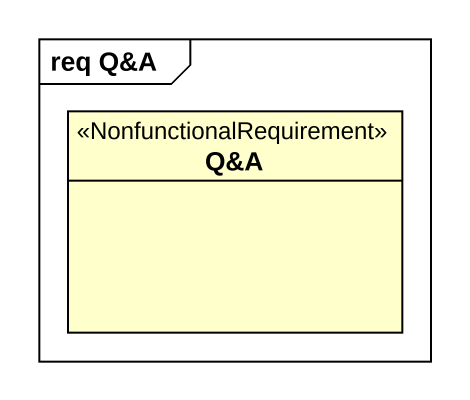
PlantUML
@startuml
mainframe req Q&A
hide circle
hide empty members
class "Q&A" as Q_A <<NonfunctionalRequirement>>
@enduml
